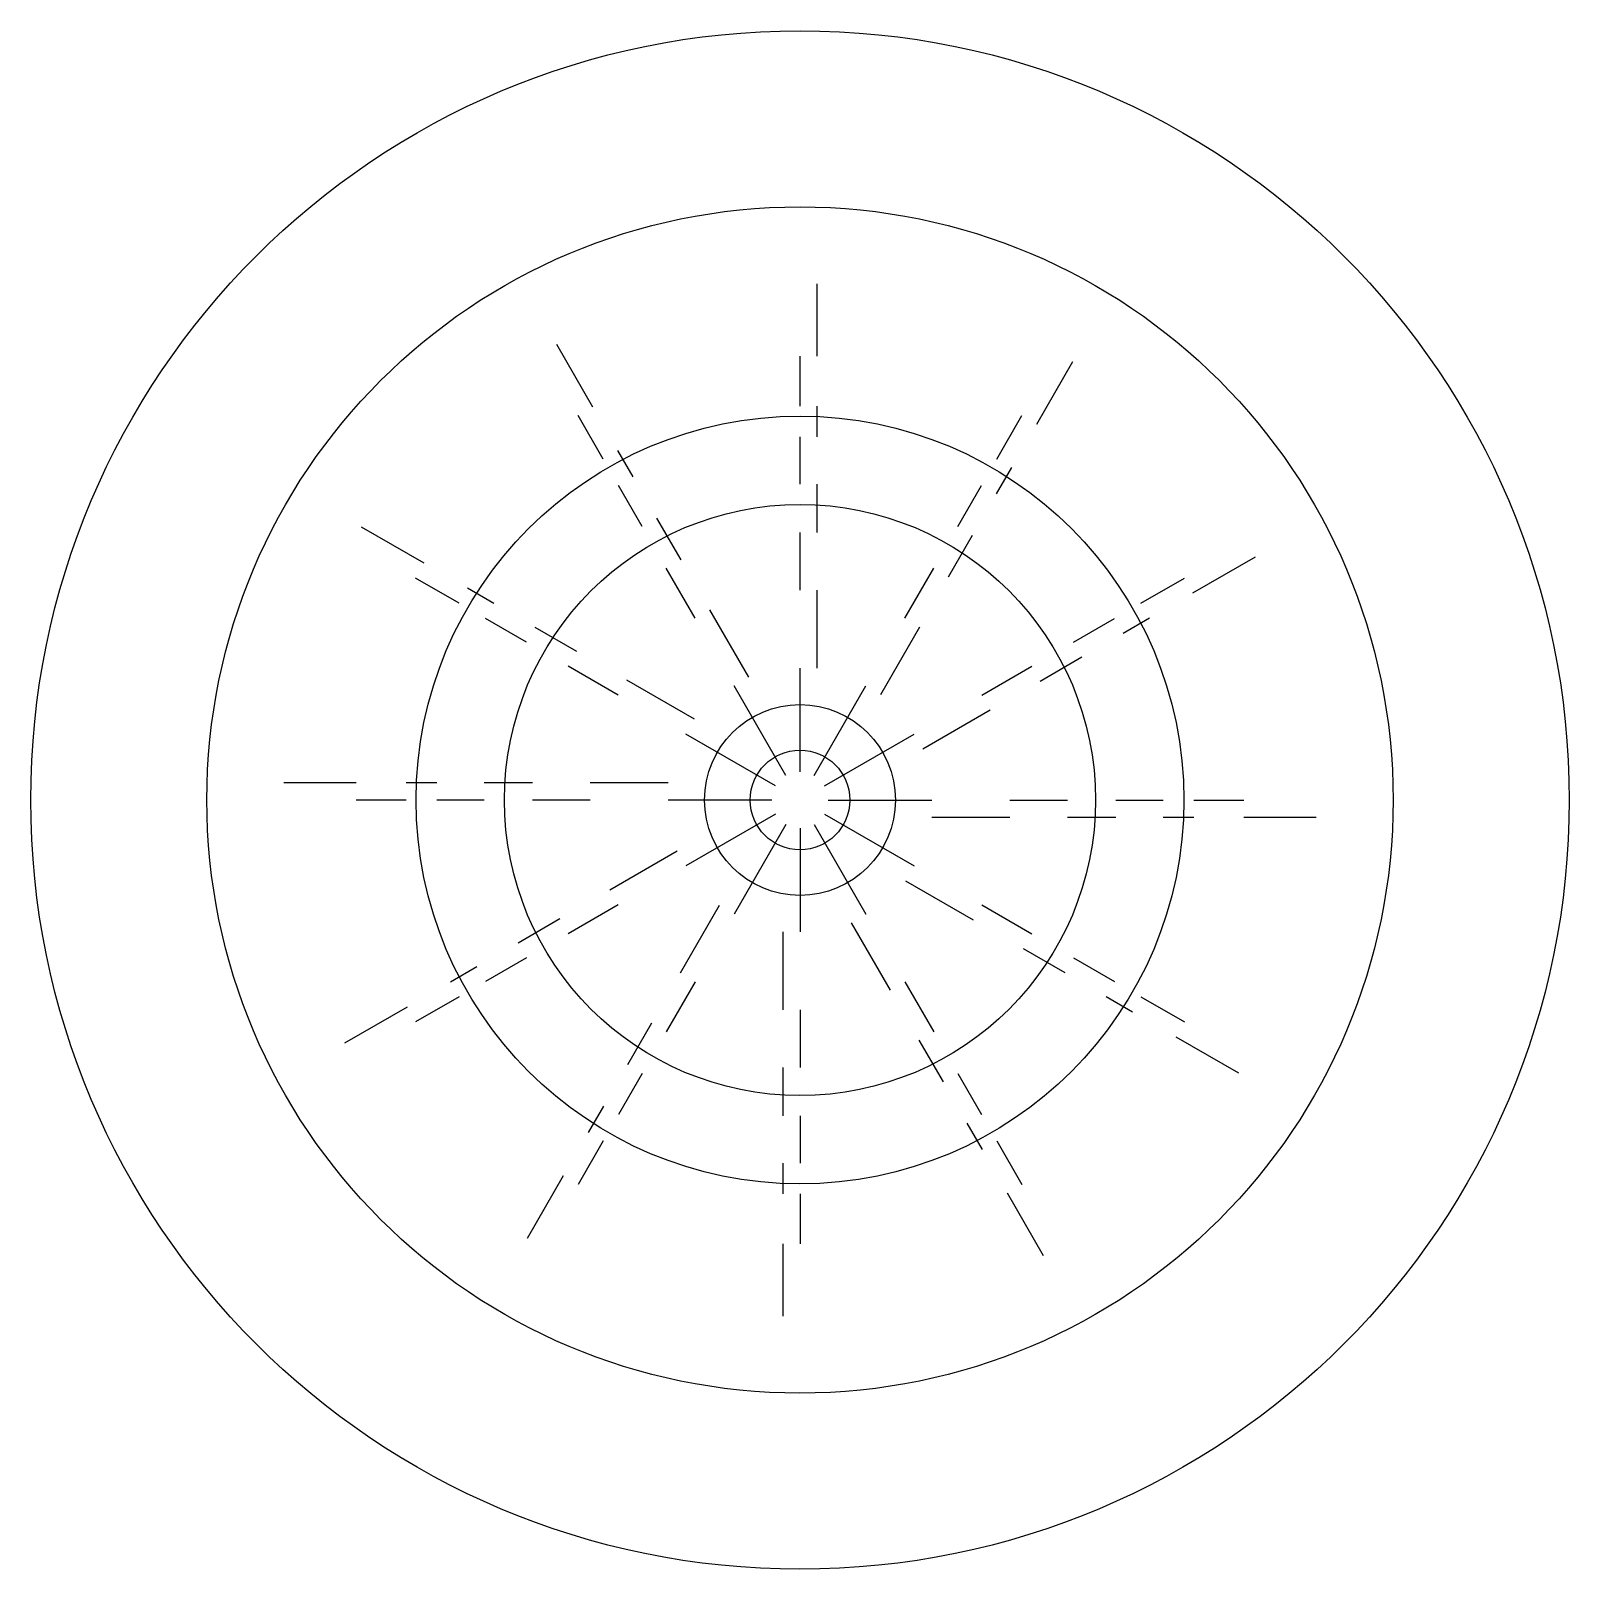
# Model space of a CAD drawing. Extents: x -0.48 to 0.48, y -0.48 to 0.48.
import ezdxf

# ---------------------------------------------------------------- set-up
doc = ezdxf.new("R2010")
doc.units = 0
doc.header["$LTSCALE"] = 0.375
doc.layers.get('0').update_dxf_attribs({"color": 155, "linetype": 'CONTINUOUS'})

msp = doc.modelspace()

# ---------------------------------------------------------------- linework, layer by layer
at = {"color": 0, "linetype": 'BYBLOCK'}
for p, q in [((0.01066, 0.2768), (0.01066, 0.3219)), ((-0.12917, 0.24505), (-0.15172, 0.2841)), ((0, 0.24555), (0, 0.2768)), ((0.14763, 0.23439), (0.17018, 0.27344)), ((0.01066, 0.22653), (0.01066, 0.24555)), ((-0.12277, 0.21265), (-0.1384, 0.23972)), ((0.12277, 0.21265), (0.1384, 0.23972)), ((0, 0.19686), (0, 0.22653)), ((-0.10403, 0.20151), (-0.11354, 0.21798)), ((0.1225, 0.19085), (0.13201, 0.20732)), ((-0.09843, 0.17048), (-0.11327, 0.19618)), ((0.01066, 0.16689), (0.01066, 0.19686)), ((0.09843, 0.17048), (0.11327, 0.19618)), ((-0.07421, 0.14986), (-0.0892, 0.17581)), ((-0.23439, 0.14763), (-0.27344, 0.17018)), ((0, 0.13088), (0, 0.16689)), ((0.09268, 0.1392), (0.10766, 0.16515)), ((-0.06544, 0.11334), (-0.08345, 0.14453)), ((0.06544, 0.11334), (0.08345, 0.14453)), ((0.24505, 0.12917), (0.2841, 0.15172)), ((-0.21265, 0.12277), (-0.23972, 0.1384)), ((0.21265, 0.12277), (0.23972, 0.1384)), ((-0.19085, 0.1225), (-0.20732, 0.13201)), ((0.01066, 0.08219), (0.01066, 0.13088)), ((-0.03186, 0.0765), (-0.05621, 0.11867)), ((-0.17048, 0.09843), (-0.19618, 0.11327)), ((-0.1392, 0.09268), (-0.16515, 0.10766)), ((0.05032, 0.06584), (0.07467, 0.10801)), ((0.17048, 0.09843), (0.19618, 0.11327)), ((0.20151, 0.10403), (0.21798, 0.11354)), ((0.14986, 0.07421), (0.17581, 0.0892)), ((-0.11334, 0.06544), (-0.14453, 0.08345)), ((0, 0.0176), (0, 0.08219)), ((0.11334, 0.06544), (0.14453, 0.08345)), ((-0.06584, 0.05032), (-0.10801, 0.07467)), ((-0.0088, 0.01524), (-0.04109, 0.07117)), ((0.0088, 0.01524), (0.04109, 0.07117)), ((0.0765, 0.03186), (0.11867, 0.05621)), ((-0.01524, 0.0088), (-0.07117, 0.04109)), ((0.01524, 0.0088), (0.07117, 0.04109)), ((-0.2768, 0.01066), (-0.3219, 0.01066)), ((-0.22653, 0.01066), (-0.24555, 0.01066)), ((-0.16689, 0.01066), (-0.19686, 0.01066)), ((-0.08219, 0.01066), (-0.13088, 0.01066)), ((-0.24555, 0), (-0.2768, 0)), ((-0.19686, 0), (-0.22653, 0)), ((-0.13088, 0), (-0.16689, 0)), ((-0.0176, 0), (-0.08219, 0)), ((0.0176, 0), (0.08219, 0)), ((0.13088, 0), (0.16689, 0)), ((0.19686, 0), (0.22653, 0)), ((0.24555, 0), (0.2768, 0)), ((-0.01524, -0.0088), (-0.07117, -0.04109)), ((0.01524, -0.0088), (0.07117, -0.04109)), ((-0.0088, -0.01524), (-0.04109, -0.07117)), ((0, -0.0176), (0, -0.08219)), ((0.0088, -0.01524), (0.04109, -0.07117)), ((0.08219, -0.01066), (0.13088, -0.01066)), ((0.16689, -0.01066), (0.19686, -0.01066)), ((0.22653, -0.01066), (0.24555, -0.01066)), ((0.2768, -0.01066), (0.3219, -0.01066)), ((-0.0765, -0.03186), (-0.11867, -0.05621)), ((0.06584, -0.05032), (0.10801, -0.07467)), ((-0.11334, -0.06544), (-0.14453, -0.08345)), ((-0.05032, -0.06584), (-0.07467, -0.10801)), ((0.11334, -0.06544), (0.14453, -0.08345)), ((-0.14986, -0.07421), (-0.17581, -0.0892)), ((0.03186, -0.0765), (0.05621, -0.11867)), ((-0.01066, -0.08219), (-0.01066, -0.13088)), ((0.1392, -0.09268), (0.16515, -0.10766)), ((-0.20151, -0.10403), (-0.21798, -0.11354)), ((-0.17048, -0.09843), (-0.19618, -0.11327)), ((0.17048, -0.09843), (0.19618, -0.11327)), ((-0.06544, -0.11334), (-0.08345, -0.14453)), ((0.06544, -0.11334), (0.08345, -0.14453)), ((-0.21265, -0.12277), (-0.23972, -0.1384)), ((0.19085, -0.1225), (0.20732, -0.13201)), ((0.21265, -0.12277), (0.23972, -0.1384)), ((-0.24505, -0.12917), (-0.2841, -0.15172)), ((0, -0.13088), (0, -0.16689)), ((-0.09268, -0.1392), (-0.10766, -0.16515)), ((0.07421, -0.14986), (0.0892, -0.17581)), ((0.23439, -0.14763), (0.27344, -0.17018)), ((-0.09843, -0.17048), (-0.11327, -0.19618)), ((-0.01066, -0.16689), (-0.01066, -0.19686)), ((0.09843, -0.17048), (0.11327, -0.19618)), ((-0.1225, -0.19085), (-0.13201, -0.20732)), ((0, -0.19686), (0, -0.22653)), ((0.10403, -0.20151), (0.11354, -0.21798)), ((-0.12277, -0.21265), (-0.1384, -0.23972)), ((0.12277, -0.21265), (0.1384, -0.23972)), ((-0.01066, -0.22653), (-0.01066, -0.24555)), ((-0.14763, -0.23439), (-0.17018, -0.27344)), ((0, -0.24555), (0, -0.2768)), ((0.12917, -0.24505), (0.15172, -0.2841)), ((-0.01066, -0.2768), (-0.01066, -0.3219))]:
    msp.add_line(p, q, dxfattribs=at)
for radius in [0.47971, 0.36988, 0.23939, 0.18433, 0.05952, 0.03107]:
    msp.add_circle((0, 0), radius, dxfattribs=at)

doc.saveas('drawing.dxf')
